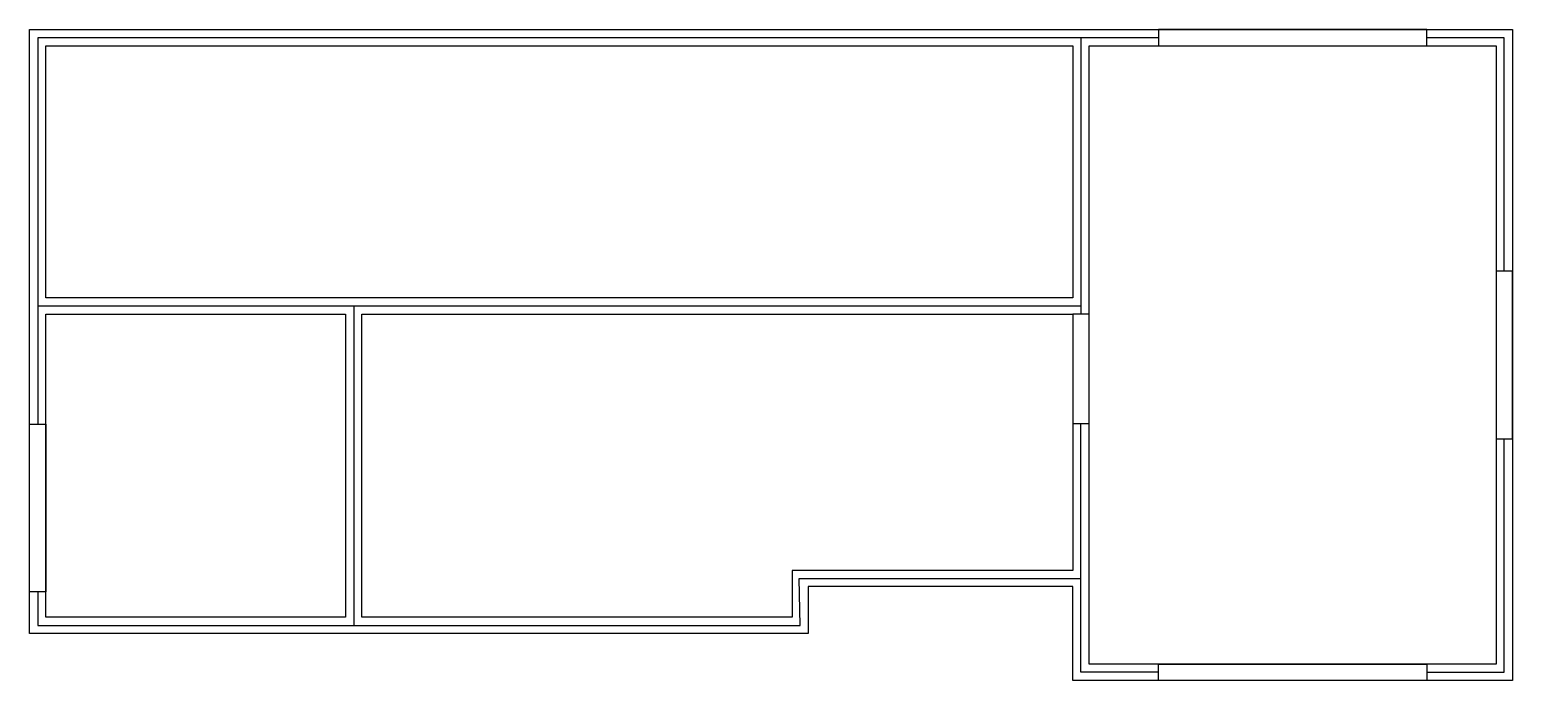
# Model space of a CAD drawing. Header units: millimetres. Extents: x 30785 to 34848, y -62293 to -60591.
# Drawn here: x 30785 to 32995, y -61561 to -60591 of the extents above; entities that cross this region are included whole.
import ezdxf

# ---------------------------------------------------------------- set-up
doc = ezdxf.new("R2010")
doc.units = ezdxf.units.MM
doc.header["$LTSCALE"] = 50
for name, color, linetype in [('3', 3, 'Continuous'), ('K-NADPROŻA', 61, 'Continuous'), ('K-UWAGI', 1, 'Continuous')]:
    doc.layers.add(name, color=color, linetype=linetype)

msp = doc.modelspace()

# ---------------------------------------------------------------- linework, layer by layer
at = {"layer": '3'}
for points in [[(32467.14, -60603.46), (30796.64, -60603.46), (30796.64, -61179.334)], [(32351.64, -60603.46), (32351.64, -61015.46)], [(32982.64, -60951.46), (32982.64, -60603.46), (32867.14, -60603.46)], [(32351.64, -61003.46), (30796.64, -61003.46)], [(31267.64, -61003.46), (31267.64, -61479.46)], [(32467.14, -61549.46), (32351.64, -61549.46), (32351.64, -61178.46)], [(32867.14, -61549.46), (32982.64, -61549.46), (32982.64, -61201.46)], [(30796.64, -61429.334), (30796.64, -61479.46), (31933.14, -61479.46), (31931.717, -61409.46), (32351.64, -61409.46)]]:
    msp.add_lwpolyline(points, dxfattribs=at)
at = {"layer": 'K-NADPROŻA'}
for points in [[(32467.14, -60615.46), (32867.14, -60615.46), (32867.14, -60591.46), (32467.14, -60591.46)], [(32994.64, -60951.46), (32970.64, -60951.46), (32970.64, -61201.46), (32994.64, -61201.46)], [(32339.64, -61178.46), (32363.64, -61178.46), (32363.64, -61015.46), (32339.64, -61015.46)], [(30784.64, -61179.334), (30808.64, -61179.334), (30808.64, -61429.334), (30784.64, -61429.334)], [(32867.14, -61561.46), (32467.14, -61561.46), (32467.14, -61537.46), (32867.14, -61537.46)]]:
    msp.add_lwpolyline(points, close=True, dxfattribs=at)
at = {"layer": 'K-UWAGI'}
for points in [[(30784.64, -61491.46), (30784.64, -60591.46), (32994.64, -60591.46), (32994.64, -61561.46), (32339.64, -61561.46), (32339.64, -61421.46), (31945.14, -61421.46), (31945.14, -61491.46)], [(30808.64, -60615.46), (32339.64, -60615.46), (32339.64, -60991.46), (30808.64, -60991.46)], [(32363.64, -60615.46), (32970.64, -60615.46), (32970.64, -61537.46), (32363.64, -61537.46)], [(30808.64, -61015.46), (31255.64, -61015.46), (31255.64, -61467.46), (30808.64, -61467.46)], [(31279.64, -61015.46), (32339.64, -61015.46), (32339.64, -61397.46), (31921.14, -61397.46), (31921.14, -61467.46), (31279.64, -61467.46)]]:
    msp.add_lwpolyline(points, close=True, dxfattribs=at)

doc.saveas('drawing.dxf')
